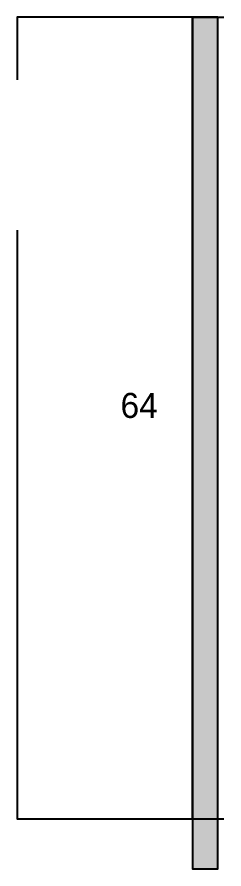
# Model space of a CAD drawing. Header units: metres. Extents: x 230 to 3694, y -1092 to 278.
# Drawn here: x 1136.7 to 1169.7, y -1092.5 to -956.5 of the extents above; entities that cross this region are included whole.
import ezdxf

# ---------------------------------------------------------------- set-up
doc = ezdxf.new("R2010")
doc.units = ezdxf.units.M
for name, color, linetype in [('CONCRETO', 251, 'Continuous'), ('COTA', 241, 'Continuous'), ('Hachura', 253, 'Continuous'), ('Painéis', 200, 'Continuous')]:
    doc.layers.add(name, color=color, linetype=linetype)

msp = doc.modelspace()

# ---------------------------------------------------------------- hatches: boundary and pattern name
at = {"layer": 'Hachura'}
h = msp.add_hatch(color=8, dxfattribs=at)
h.dxf.hatch_style = 1
h.paths.add_polyline_path([(1168.7, -956.5), (1164.7, -956.5), (1164.7, -956.5), (1164.7, -1092.5), (1164.7, -1092.5), (1168.7, -1092.5), (1168.7, -1092.5), (1168.7, -956.5)])

# ---------------------------------------------------------------- linework, layer by layer
at = {"layer": 'CONCRETO'}
msp.add_lwpolyline([(1136.7, -990.5), (1136.7, -992.5), (1136.7, -992.5), (1136.7, -1084.5), (1164.7, -1084.5), (1164.7, -956.5), (1168.7, -956.5), (1168.7, -956.5), (1136.7, -956.5), (1136.7, -966.5)], dxfattribs=at)
at = {"layer": 'COTA'}
for p, q in [((1164.7, -1084.5), (1164.7, -956.5)), ((1164.7, -956.5), (1169.7, -956.5)), ((1164.7, -1084.5), (1169.7, -1084.5))]:
    msp.add_line(p, q, dxfattribs=at)
at = {"layer": 'Painéis'}
msp.add_lwpolyline([(1168.7, -956.5), (1164.7, -956.5), (1164.7, -1092.5), (1168.7, -1092.5)], close=True, dxfattribs=at)

# ---------------------------------------------------------------- texts
at = {"layer": 'COTA'}
msp.add_text('64', height=4, dxfattribs=at).set_placement((1153.2, -1020.5))

doc.saveas('drawing.dxf')
